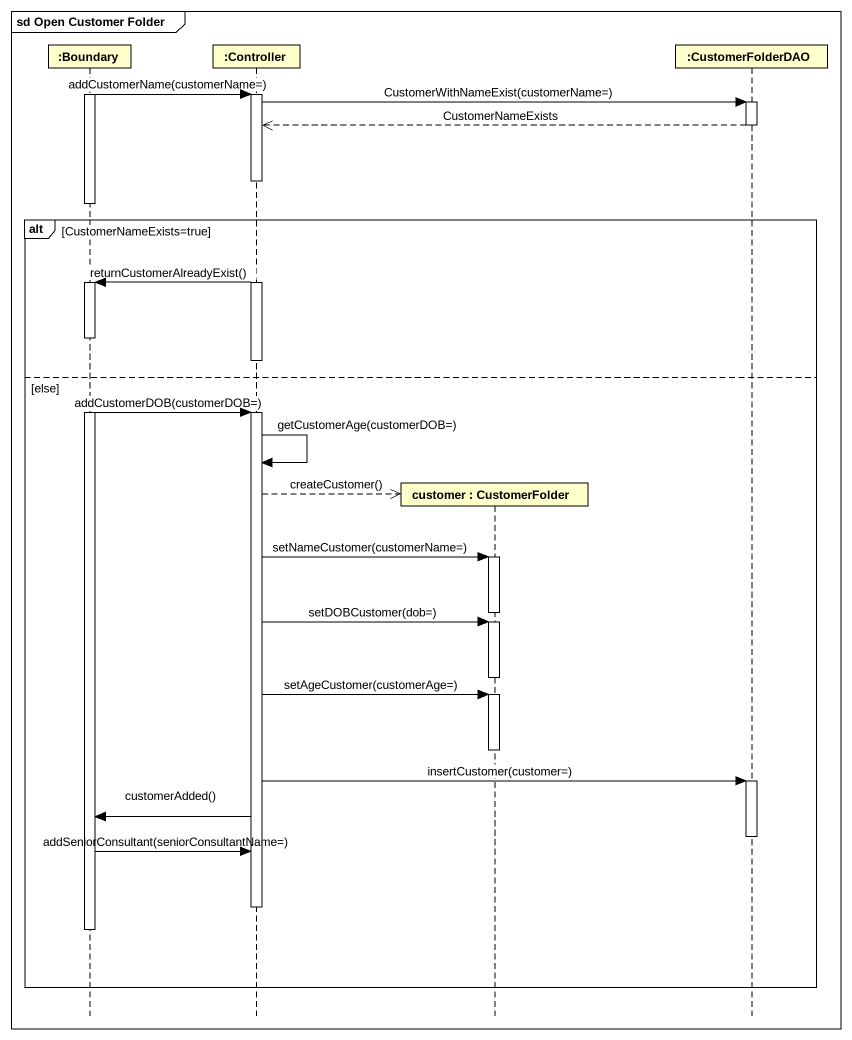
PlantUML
@startuml
mainframe sd Open Customer Folder
hide footbox
participant ":Boundary" as Boundary_
participant ":Controller" as Controller
participant "customer : CustomerFolder" as customer
participant ":CustomerFolderDAO" as CustomerFolderDAO

activate Boundary_
Boundary_ -> Controller : addCustomerName(customerName=)
activate Controller
Controller -> CustomerFolderDAO : CustomerWithNameExist(customerName=)
activate CustomerFolderDAO
CustomerFolderDAO -->> Controller : CustomerNameExists
deactivate CustomerFolderDAO
deactivate Boundary_
alt CustomerNameExists=true
  Controller -> Boundary_ : returnCustomerAlreadyExist()
  activate Boundary_
  deactivate Controller
else else
  Boundary_ -> Controller : addCustomerDOB(customerDOB=)
  activate Controller
  Controller -> Controller : getCustomerAge(customerDOB=)
  Controller -->> customer ** : createCustomer()
  Controller -> customer : setNameCustomer(customerName=)
  activate customer
  deactivate customer
  Controller -> customer : setDOBCustomer(dob=)
  activate customer
  deactivate customer
  Controller -> customer : setAgeCustomer(customerAge=)
  activate customer
  deactivate customer
  Controller -> CustomerFolderDAO : insertCustomer(customer=)
  activate CustomerFolderDAO
  Controller -> Boundary_ : customerAdded()
  deactivate CustomerFolderDAO
  Boundary_ -> Controller : addSeniorConsultant(seniorConsultantName=)
  deactivate Controller
  deactivate Boundary_
end
@enduml
